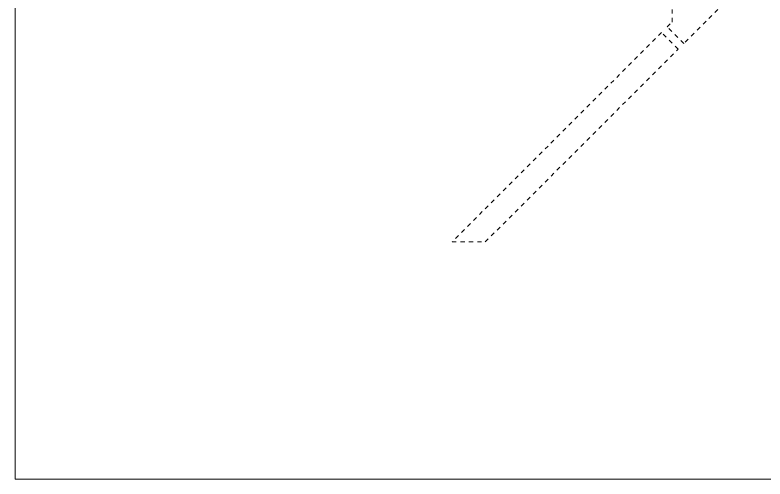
# Model space of a CAD drawing. Header units: metres. Extents: x 1807 to 3745, y 842 to 1968.
# Drawn here: x 1807 to 2671, y 842 to 1377 of the extents above; entities that cross this region are included whole.
import ezdxf

# ---------------------------------------------------------------- set-up
doc = ezdxf.new("R2010")
doc.units = ezdxf.units.M
doc.header["$MEASUREMENT"] = 0
doc.linetypes.add('DGN2', pattern=[9.732586, 4.866293, -4.866293])
for name, color, linetype, lineweight in [('GROSS', 7, 'Continuous', 0), ('Level 1', 7, 'Continuous', 0), ('MEASURED GROSS', 7, 'Continuous', 0)]:
    doc.layers.add(name, color=color, linetype=linetype, lineweight=lineweight)

msp = doc.modelspace()

# ---------------------------------------------------------------- linework, layer by layer
at = {"layer": 'GROSS', "color": 7, "linetype": 'Continuous', "lineweight": 0}
msp.add_lwpolyline([(1806.89, 1968.01), (3745.35, 1968.01), (3745.35, 841.51), (1806.89, 841.51)], close=True, dxfattribs=at)
msp.add_lwpolyline([(1806.89, 1968.01), (3745.35, 1968.01), (3745.35, 841.51), (1806.89, 841.51)], close=True, dxfattribs=at)
at = {"layer": 'Level 1', "color": 7, "linetype": 'DGN2', "lineweight": 0}
for p, q in [((2564.21, 1368.39), (2564.21, 1475.61)), ((2637.79, 1403.61), (2577.97, 1343.79)), ((2558.79, 1362.97), (2564.21, 1368.39)), ((2558.86, 1362.9), (2558.79, 1362.97)), ((2558.79, 1362.83), (2558.86, 1362.9)), ((2577.83, 1343.79), (2558.79, 1362.83)), ((2552.03, 1356.21), (2310.65, 1114.84)), ((2552.1, 1356.14), (2552.03, 1356.21)), ((2552.17, 1356.21), (2552.1, 1356.14)), ((2571.21, 1337.17), (2552.17, 1356.21)), ((2577.9, 1343.86), (2577.83, 1343.79)), ((2577.97, 1343.79), (2577.9, 1343.86)), ((2349.02, 1114.84), (2571.21, 1337.03)), ((2571.14, 1337.1), (2571.21, 1337.17)), ((2571.21, 1337.03), (2571.14, 1337.1)), ((2310.65, 1114.84), (2349.02, 1114.84))]:
    msp.add_line(p, q, dxfattribs=at)
at = {"layer": 'MEASURED GROSS', "color": 7, "linetype": 'Continuous', "lineweight": 0}
msp.add_lwpolyline([(1806.89, 1968.01), (3745.35, 1968.01), (3745.35, 841.51), (1806.89, 841.51)], close=True, dxfattribs=at)

doc.saveas('drawing.dxf')
